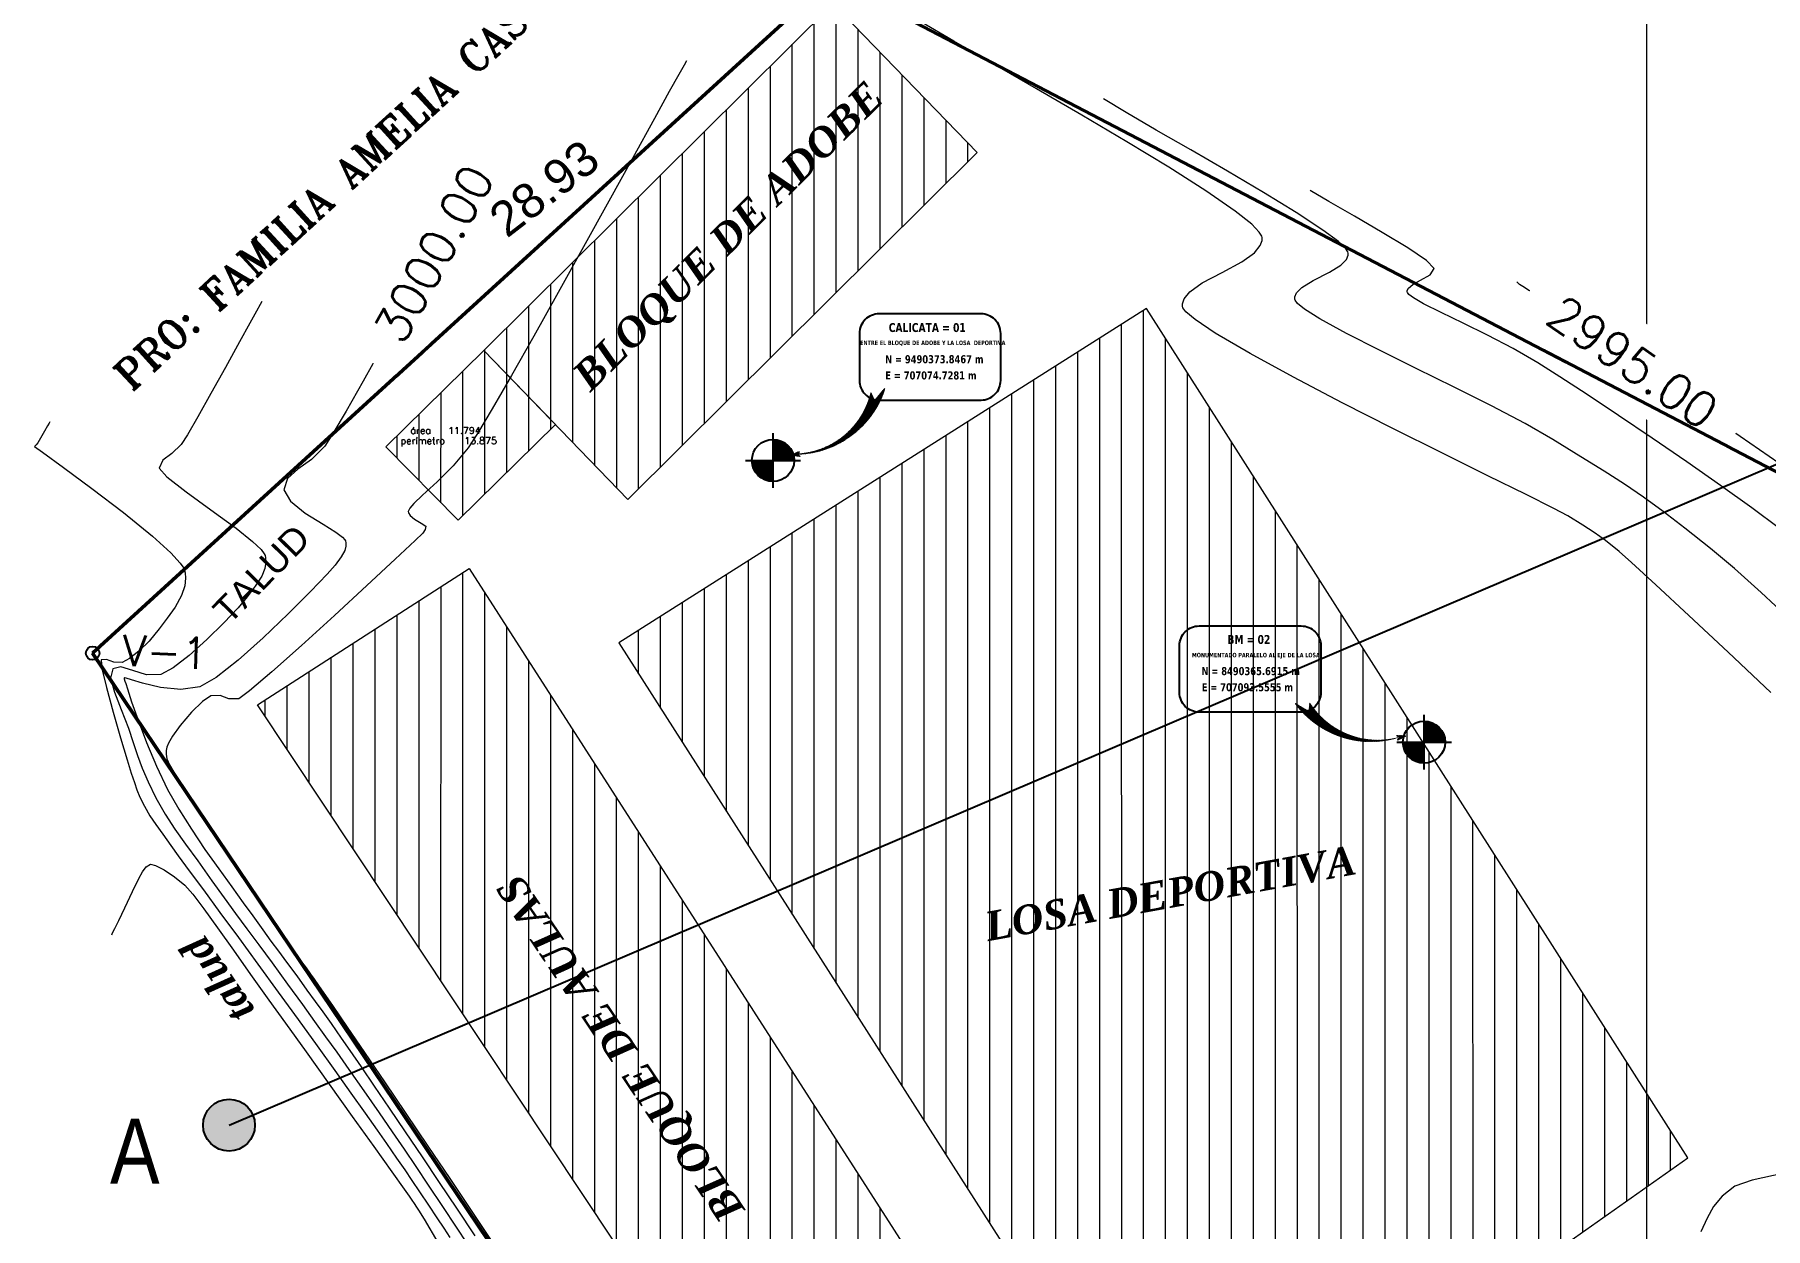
# Model space of a CAD drawing. Header units: metres. Extents: x 699753 to 708012, y 8489657 to 8490746.
# Drawn here: x 707053.4 to 707103.4, y 8490351.7 to 8490386.2 of the extents above; entities that cross this region are included whole.
import ezdxf
from ezdxf.enums import TextEntityAlignment as Align

# ---------------------------------------------------------------- set-up
doc = ezdxf.new("R2010")
doc.units = ezdxf.units.M
for name, color, linetype, lineweight in [('auxiliar', 1, 'Continuous', 9), ('BLOQUES', 7, 'Continuous', 60), ('COTAS', 40, 'Continuous', 5), ('detalles', 84, 'Continuous', 25), ('V-INTEREG', 5, 'Continuous', 5)]:
    doc.layers.add(name, color=color, linetype=linetype, lineweight=lineweight)
for name, color, linetype in [('C-ANNO-MATC-TEXT', 150, 'Continuous'), ('C-PROP-BRNG', 92, 'Continuous'), ('C-PROP-TEXT', 92, 'Continuous'), ('C-ROAD-TEXT', 11, 'Continuous'), ('C-SSWR-PIPE-PATT', 7, 'Continuous'), ('C-STRM-STRC', 170, 'Continuous'), ('C-TOPO', 7, 'Continuous'), ('C-TOPO-MAJR', 9, 'Continuous'), ('CALLES', 7, 'Continuous'), ('V-SITE-VEGE', 80, 'Continuous')]:
    doc.layers.add(name, color=color, linetype=linetype)
doc.styles.add('COTAS', font='arial.ttf')
doc.styles.add('MtXpl_Palatino_Linot', font='')
doc.styles.add('MtXpl_Verdana', font='')
doc.styles.add('ROMANT', font='romant.shx')
doc.styles.get("Standard").update_dxf_attribs({"font": 'simplex.shx'})
doc.styles.get('MtXpl_Palatino_Linot').set_extended_font_data('Palatino Linotype', italic=True, bold=True)
doc.styles.get('MtXpl_Verdana').set_extended_font_data('Verdana', bold=True)
pattern_1 = [(90, (1.51535, 192.3111), (-0.635, 0), [])]

# ---------------------------------------------------------------- blocks, each defined once
blk = doc.blocks.new('bm')
for p, q in [((0, -0.13), (0, 0.13)), ((-0.13, 0), (0.13, 0))]:
    blk.add_line(p, q)
at = {"const_width": 0.1}
for points in [[(0.05, 0, 0.414214), (0, 0.05, 1)], [(-0.05, 0, 0.414214), (0, -0.05, 1)]]:
    blk.add_lwpolyline(points, format="xyb", dxfattribs=at)
blk.add_circle((0, 0), 0.1)

msp = doc.modelspace()

# ---------------------------------------------------------------- hatches: boundary and pattern name
h = msp.add_hatch(color=256)
h.dxf.hatch_style = 1
h.set_gradient(color1=(0, 0, 255), color2=(255, 255, 0), tint=1, name='INVSPHERICAL')
h.paths.add_polyline_path([(707058.246, 8490354.638, 1), (707059.746, 8490354.638, 1)])
at = {"layer": 'BLOQUES', "lineweight": 0}
h = msp.add_hatch(dxfattribs=at)
h.set_pattern_fill('ANSI31', color=256, scale=0.2, angle=45)
h.set_pattern_definition(pattern_1)
h.paths.add_polyline_path([(707081.533, 8490346.46), (707077.508, 8490343.682), (707075.479, 8490346.733), (707073.881, 8490345.63), (707059.822, 8490366.782), (707065.939, 8490370.725)])
h.paths.add_polyline_path([(707080.767, 8490359.668), (707092.013, 8490361.716), (707091.775, 8490363.021), (707080.53, 8490360.973)], flags=24)
h.paths.add_polyline_path([(707074.56, 8490352.275), (707067.683, 8490362.518), (707066.269, 8490361.569), (707073.145, 8490351.326)], flags=24)
at = {"layer": 'V-INTEREG', "lineweight": 0}
h = msp.add_hatch(dxfattribs=at)
h.set_pattern_fill('ANSI31', color=8, scale=0.027191, angle=-193.689, style=0)
h.set_pattern_definition([(211.311025, (707076.1528444, 8490370.2434362), (0.0017663499, -0.0029038762), [])])
edge = h.paths.add_edge_path()
edge.add_line((707077.964, 8490375.936), (707077.671, 8490375.582))
edge.add_line((707077.671, 8490375.582), (707077.564, 8490375.811))
edge.add_arc((707075.313, 8490376.343), 2.313, 273.127, 346.6995, ccw=False)
edge.add_arc((707075.342, 8490376.788), 2.757, 272.0047, 341.9811)
h.paths.add_polyline_path([(707075.495, 8490374.108), (707075.439, 8490374.033), (707075.518, 8490373.97), (707075.243, 8490374.006)])
h = msp.add_hatch(dxfattribs=at)
h.set_pattern_fill('ANSI31', color=8, scale=0.027191, angle=-212.6832, style=0)
h.set_pattern_definition([(192.31681, (707093.7149384, 8490362.03493), (0.0007250424, -0.003320663), [])])
edge = h.paths.add_edge_path()
edge.add_line((707089.831, 8490366.828), (707090.224, 8490366.589))
edge.add_line((707090.224, 8490366.589), (707090.25, 8490366.84))
edge.add_arc((707092.205, 8490368.076), 2.313, 212.2947, 285.8672)
edge.add_arc((707092.032, 8490368.487), 2.757, 217.0131, 286.9895, ccw=False)
h.paths.add_polyline_path([(707092.76, 8490365.903), (707092.838, 8490365.851), (707092.784, 8490365.765), (707093.032, 8490365.888)])

# ---------------------------------------------------------------- linework, layer by layer
msp.add_circle((707058.996, 8490354.638), 0.75)
at = {"layer": 'BLOQUES', "lineweight": 0, "flags": 128}
for points in [[(707080.627, 8490382.743), (707070.525, 8490372.72), (707066.365, 8490377.025), (707076.467, 8490387.048)], [(707070.269, 8490368.573), (707086.437, 8490343.289), (707101.18, 8490353.688), (707085.526, 8490378.235)], [(707068.436, 8490374.882), (707065.624, 8490372.117), (707063.534, 8490374.242), (707066.365, 8490377.025)]]:
    msp.add_lwpolyline(points, close=True, dxfattribs=at)
msp.add_lwpolyline([(707081.533, 8490346.46), (707077.508, 8490343.682), (707075.479, 8490346.733), (707073.881, 8490345.63), (707059.822, 8490366.782), (707065.939, 8490370.725), (707081.533, 8490346.46)], dxfattribs=at)
at = {"layer": 'C-ANNO-MATC-TEXT', "lineweight": 9}
msp.add_line((707100, 8490270), (707100, 8490400), dxfattribs=at)
at = {"layer": 'C-ROAD-TEXT', "color": 4, "linetype": 'Continuous', "lineweight": -3}
for points, elevation in [([(707077.227, 8490377.516), (707077.227, 8490376.159, 0.414214), (707077.794, 8490375.592), (707080.745, 8490375.592, 0.414214), (707081.312, 8490376.159), (707081.312, 8490377.516, 0.414214), (707080.745, 8490378.083), (707077.794, 8490378.083, 0.414214)], -3505.372), ([(707090.569, 8490368.498), (707090.569, 8490367.14, -0.414214), (707090.002, 8490366.573), (707087.051, 8490366.573, -0.414214), (707086.484, 8490367.14), (707086.484, 8490368.498, -0.414214), (707087.051, 8490369.064), (707090.002, 8490369.064, -0.414214)], -507.09)]:
    msp.add_lwpolyline(points, format="xyb", close=True, dxfattribs=dict(at, elevation=elevation))
at = {"layer": 'C-SSWR-PIPE-PATT'}
msp.add_circle((707055.051, 8490368.278), 0.196, dxfattribs=at)
msp.add_circle((707055.051, 8490368.278), 0.196, dxfattribs=at)
at = {"layer": 'C-TOPO', "color": 132, "linetype": 'Continuous', "lineweight": 0, "true_color": 0x00b8b8, "flags": 128}
for points, elevation in [([(707103.589, 8490367.139), (707102.35, 8490368.303), (707101.213, 8490369.366), (707100.257, 8490370.255), (707099.559, 8490370.898), (707099.196, 8490371.219), (707098.799, 8490371.531), (707098.479, 8490371.762), (707098.147, 8490371.977), (707097.717, 8490372.243), (707097.306, 8490372.461), (707096.504, 8490372.862), (707095.401, 8490373.406), (707094.087, 8490374.056), (707092.653, 8490374.772), (707091.188, 8490375.517), (707089.784, 8490376.25), (707088.53, 8490376.934), (707087.515, 8490377.53), (707086.938, 8490377.917), (707086.671, 8490378.142), (707086.584, 8490378.257), (707086.569, 8490378.302), (707086.569, 8490378.378), (707086.616, 8490378.522), (707086.783, 8490378.725), (707087.143, 8490378.978), (707087.713, 8490379.28), (707088.284, 8490379.585), (707088.648, 8490379.845), (707088.82, 8490380.056), (707088.87, 8490380.207), (707088.872, 8490380.286), (707088.861, 8490380.333), (707088.79, 8490380.449), (707088.571, 8490380.674), (707088.092, 8490381.056), (707087.241, 8490381.643), (707086.175, 8490382.321), (707084.958, 8490383.06), (707083.661, 8490383.826), (707082.349, 8490384.586), (707081.09, 8490385.31), (707079.952, 8490385.965), (707079.002, 8490386.519)], 2998), ([(707072.222, 8490385.395), (707072.154, 8490385.275), (707072.001, 8490385.002), (707071.729, 8490384.512), (707071.297, 8490383.732), (707070.67, 8490382.597), (707069.975, 8490381.339), (707069.244, 8490380.02), (707068.511, 8490378.7), (707067.806, 8490377.44), (707067.162, 8490376.3), (707066.61, 8490375.341), (707066.184, 8490374.623), (707065.915, 8490374.207), (707065.479, 8490373.691), (707065.015, 8490373.23), (707064.594, 8490372.844), (707064.339, 8490372.601), (707064.22, 8490372.464), (707064.183, 8490372.395), (707064.179, 8490372.369), (707064.188, 8490372.329), (707064.236, 8490372.252), (707064.361, 8490372.147), (707064.555, 8490372.033), (707064.69, 8490371.946), (707064.665, 8490371.847), (707064.604, 8490371.747), (707064.378, 8490371.53), (707063.8, 8490370.99), (707062.984, 8490370.234), (707062.043, 8490369.368), (707061.089, 8490368.5), (707060.234, 8490367.737), (707059.592, 8490367.185), (707059.275, 8490366.953), (707058.994, 8490366.96), (707058.742, 8490367.054), (707058.473, 8490367.049), (707058.232, 8490366.882), (707057.911, 8490366.568), (707057.581, 8490366.185), (707057.36, 8490365.88), (707057.243, 8490365.677), (707057.197, 8490365.564), (707057.186, 8490365.515), (707057.179, 8490365.46), (707057.176, 8490365.358), (707057.2, 8490365.221), (707057.27, 8490365.053), (707057.402, 8490364.839), (707057.556, 8490364.58), (707057.751, 8490364.266), (707058.139, 8490363.678), (707058.653, 8490362.911), (707059.231, 8490362.059), (707059.805, 8490361.215), (707060.313, 8490360.473), (707060.688, 8490359.926), (707060.866, 8490359.668), (707060.992, 8490359.492), (707061.095, 8490359.354), (707061.223, 8490359.18), (707061.352, 8490359.002), (707061.456, 8490358.858), (707061.585, 8490358.675), (707061.72, 8490358.478), (707062.004, 8490358.064), (707062.41, 8490357.47), (707062.914, 8490356.733), (707063.488, 8490355.89), (707064.107, 8490354.978), (707064.746, 8490354.033), (707065.379, 8490353.094), (707065.979, 8490352.197), (707066.632, 8490351.215)], 2999), ([(707104.134, 8490369.263), (707103.304, 8490370.03), (707102.529, 8490370.721), (707101.839, 8490371.302), (707101.095, 8490371.894), (707100.466, 8490372.376), (707099.903, 8490372.784), (707099.353, 8490373.158), (707098.767, 8490373.536), (707098.094, 8490373.955), (707097.283, 8490374.454), (707096.478, 8490374.916), (707095.503, 8490375.427), (707094.43, 8490375.965), (707093.327, 8490376.508), (707092.265, 8490377.034), (707091.313, 8490377.519), (707090.541, 8490377.942), (707090.1, 8490378.221), (707089.897, 8490378.387), (707089.829, 8490378.475), (707089.818, 8490378.512), (707089.819, 8490378.572), (707089.866, 8490378.687), (707090.024, 8490378.847), (707090.349, 8490379.046), (707090.819, 8490379.288), (707091.146, 8490379.492), (707091.308, 8490379.657), (707091.357, 8490379.777), (707091.36, 8490379.84), (707091.35, 8490379.879), (707091.283, 8490379.978), (707091.077, 8490380.172), (707090.632, 8490380.504), (707089.858, 8490381.013), (707088.911, 8490381.593), (707087.869, 8490382.207), (707086.809, 8490382.82), (707085.808, 8490383.396), (707084.941, 8490383.899), (707084.286, 8490384.295)], 2997), ([(707103.837, 8490371.885), (707103.038, 8490372.475), (707102.128, 8490373.125), (707101.153, 8490373.807), (707100.156, 8490374.491), (707099.183, 8490375.149), (707098.277, 8490375.75), (707097.484, 8490376.265), (707096.849, 8490376.666), (707096.129, 8490377.081), (707095.393, 8490377.466), (707094.687, 8490377.813), (707094.055, 8490378.119), (707093.544, 8490378.376), (707093.253, 8490378.543), (707093.119, 8490378.644), (707093.074, 8490378.698), (707093.067, 8490378.722), (707093.069, 8490378.76), (707093.106, 8490378.831), (707093.227, 8490378.93), (707093.455, 8490379.053), (707093.731, 8490379.211), (707093.848, 8490379.395), (707093.631, 8490379.621), (707093.087, 8490379.989), (707092.347, 8490380.437), (707091.542, 8490380.904), (707090.804, 8490381.329), (707090.264, 8490381.652)], 2996), ([(707059.947, 8490378.438), (707059.9, 8490378.355), (707059.792, 8490378.162), (707059.6, 8490377.816), (707059.301, 8490377.275), (707058.889, 8490376.53), (707058.473, 8490375.782), (707058.095, 8490375.108), (707057.795, 8490374.59), (707057.616, 8490374.305), (707057.338, 8490374.044), (707057.079, 8490373.854), (707056.975, 8490373.625), (707057.201, 8490373.371), (707057.753, 8490372.944), (707058.472, 8490372.423), (707059.199, 8490371.889), (707059.678, 8490371.505), (707059.925, 8490371.269), (707060.016, 8490371.145), (707060.036, 8490371.096), (707060.05, 8490371.03), (707060.059, 8490370.904), (707060.035, 8490370.726), (707059.942, 8490370.502), (707059.755, 8490370.218), (707059.52, 8490369.901), (707059.258, 8490369.587), (707058.847, 8490369.154), (707058.353, 8490368.672), (707057.84, 8490368.214), (707057.377, 8490367.852), (707057.027, 8490367.658), (707056.613, 8490367.649), (707056.213, 8490367.777), (707055.871, 8490367.887), (707055.633, 8490367.826), (707055.572, 8490367.551), (707055.682, 8490367.148), (707055.881, 8490366.654), (707056.088, 8490366.107), (707056.223, 8490365.691), (707056.347, 8490365.319), (707056.483, 8490364.954), (707056.654, 8490364.559), (707056.883, 8490364.099), (707057.151, 8490363.626), (707057.432, 8490363.192), (707057.74, 8490362.755), (707058.091, 8490362.271), (707058.5, 8490361.699), (707058.851, 8490361.206), (707059.18, 8490360.754), (707059.508, 8490360.312), (707059.854, 8490359.847), (707060.24, 8490359.325), (707060.685, 8490358.716), (707061.116, 8490358.121), (707061.472, 8490357.631), (707061.79, 8490357.192), (707062.109, 8490356.747), (707062.465, 8490356.244), (707062.897, 8490355.628), (707063.338, 8490354.992), (707063.715, 8490354.443), (707064.059, 8490353.938), (707064.396, 8490353.437), (707064.755, 8490352.899), (707065.166, 8490352.282), (707065.563, 8490351.688), (707065.887, 8490351.204)], 3001), ([(707053.809, 8490374.96), (707053.792, 8490374.929), (707053.746, 8490374.847), (707053.66, 8490374.694), (707053.546, 8490374.49), (707053.467, 8490374.353), (707053.414, 8490374.302), (707053.373, 8490374.254), (707053.606, 8490374.083), (707054.207, 8490373.647), (707055.032, 8490373.037), (707055.939, 8490372.343), (707056.783, 8490371.657), (707057.317, 8490371.174), (707057.586, 8490370.882), (707057.687, 8490370.731), (707057.709, 8490370.671), (707057.725, 8490370.595), (707057.737, 8490370.446), (707057.715, 8490370.227), (707057.623, 8490369.947), (707057.437, 8490369.611), (707057.209, 8490369.288), (707056.978, 8490368.978), (707056.688, 8490368.622), (707056.39, 8490368.331), (707056.118, 8490368.122), (707055.903, 8490368.011), (707055.665, 8490368.022), (707055.449, 8490368.099), (707055.301, 8490368.083), (707055.321, 8490367.831), (707055.451, 8490367.281), (707055.644, 8490366.568), (707055.858, 8490365.829), (707056.048, 8490365.198), (707056.168, 8490364.814), (707056.258, 8490364.538), (707056.332, 8490364.324), (707056.419, 8490364.116), (707056.547, 8490363.858), (707056.707, 8490363.58), (707056.879, 8490363.324), (707057.078, 8490363.049), (707057.317, 8490362.715), (707057.527, 8490362.422), (707057.846, 8490361.988), (707058.254, 8490361.434), (707058.733, 8490360.783), (707059.265, 8490360.06), (707059.832, 8490359.286), (707060.416, 8490358.484), (707060.991, 8490357.688), (707061.54, 8490356.928), (707062.052, 8490356.215), (707062.519, 8490355.563), (707062.931, 8490354.985), (707063.279, 8490354.494), (707063.553, 8490354.104), (707063.842, 8490353.687), (707064.077, 8490353.345), (707064.287, 8490353.033), (707064.504, 8490352.708), (707064.76, 8490352.325), (707065.008, 8490351.954), (707065.205, 8490351.659), (707065.384, 8490351.388)], 3002), ([(707055.603, 8490360.139), (707055.629, 8490360.192), (707055.691, 8490360.319), (707055.805, 8490360.556), (707055.98, 8490360.921), (707056.204, 8490361.385), (707056.391, 8490361.763), (707056.495, 8490361.955), (707056.598, 8490362.104), (707056.722, 8490362.181), (707056.87, 8490362.139), (707057.118, 8490362.011), (707057.416, 8490361.816), (707057.713, 8490361.575), (707057.948, 8490361.312), (707058.271, 8490360.89), (707058.667, 8490360.34), (707059.122, 8490359.695), (707059.62, 8490358.988), (707060.147, 8490358.252), (707060.627, 8490357.586), (707061.227, 8490356.751), (707061.89, 8490355.826), (707062.561, 8490354.888), (707063.184, 8490354.016), (707063.703, 8490353.289), (707064.063, 8490352.784), (707064.209, 8490352.581), (707064.285, 8490352.469), (707064.353, 8490352.368), (707064.417, 8490352.271), (707064.479, 8490352.175), (707064.635, 8490351.916), (707065.039, 8490351.245)], 3003), ([(707103.968, 8490353.25), (707103.044, 8490353.047), (707102.543, 8490352.871), (707102.177, 8490352.585), (707101.929, 8490352.282), (707101.742, 8490351.945), (707101.562, 8490351.556)], 2999)]:
    msp.add_lwpolyline(points, dxfattribs=dict(at, elevation=elevation))
at = {"layer": 'C-TOPO', "color": 20, "linetype": 'Continuous', "lineweight": 0, "flags": 128}
for points, elevation in [([(707066.084, 8490381.916), (707066.017, 8490381.798), (707065.868, 8490381.53), (707065.607, 8490381.062), (707065.205, 8490380.335), (707064.639, 8490379.311), (707064.038, 8490378.224), (707063.437, 8490377.143), (707062.873, 8490376.137), (707062.383, 8490375.274), (707062.001, 8490374.624), (707061.766, 8490374.256), (707061.384, 8490373.874), (707060.99, 8490373.593), (707060.686, 8490373.329), (707060.577, 8490372.997), (707060.769, 8490372.667), (707061.202, 8490372.327), (707061.717, 8490372.003), (707062.082, 8490371.776), (707062.276, 8490371.633), (707062.348, 8490371.555), (707062.363, 8490371.521), (707062.373, 8490371.47), (707062.375, 8490371.374), (707062.34, 8490371.24), (707062.24, 8490371.065), (707062.062, 8490370.824), (707061.829, 8490370.559), (707061.351, 8490370.056), (707060.709, 8490369.411), (707059.986, 8490368.719), (707059.264, 8490368.074), (707058.625, 8490367.571), (707058.151, 8490367.306), (707057.599, 8490367.231), (707057.018, 8490367.287), (707056.495, 8490367.406), (707056.176, 8490367.502), (707056.022, 8490367.552), (707055.972, 8490367.568), (707055.964, 8490367.568), (707055.961, 8490367.56), (707055.964, 8490367.531), (707055.983, 8490367.47), (707056.008, 8490367.399), (707056.056, 8490367.248), (707056.178, 8490366.874), (707056.365, 8490366.337), (707056.607, 8490365.695), (707056.896, 8490365.01), (707057.22, 8490364.339), (707057.54, 8490363.773), (707057.908, 8490363.189), (707058.3, 8490362.607), (707058.696, 8490362.046), (707059.073, 8490361.525), (707059.409, 8490361.065), (707059.683, 8490360.683), (707059.972, 8490360.277), (707060.206, 8490359.958), (707060.423, 8490359.668), (707060.659, 8490359.35), (707060.954, 8490358.948), (707061.249, 8490358.541), (707061.487, 8490358.213), (707061.707, 8490357.908), (707061.945, 8490357.573), (707062.241, 8490357.151), (707062.491, 8490356.79), (707062.814, 8490356.32), (707063.196, 8490355.761), (707063.626, 8490355.13), (707064.091, 8490354.445), (707064.578, 8490353.723), (707065.076, 8490352.982), (707065.573, 8490352.24), (707066.106, 8490351.438)], 3000), ([(707103.819, 8490373.765), (707102.42, 8490374.732), (707100.978, 8490375.728), (707099.588, 8490376.688), (707098.343, 8490377.547), (707097.337, 8490378.242), (707096.663, 8490378.706), (707096.415, 8490378.877), (707096.364, 8490378.904), (707096.316, 8490378.931), (707096.276, 8490378.971), (707096.242, 8490379.008)], 2995)]:
    msp.add_lwpolyline(points, dxfattribs=dict(at, elevation=elevation))
at = {"layer": 'V-SITE-VEGE', "flags": 128}
msp.add_lwpolyline([(707086.672, 8490321.378), (707055.051, 8490368.278), (707076.42, 8490387.774), (707141.96, 8490353.589), (707086.672, 8490321.378)], dxfattribs=at)

# ---------------------------------------------------------------- block references
at = {"layer": 'detalles', "linetype": 'Continuous', "xscale": 6.096, "yscale": 6.096, "zscale": 6.096}
for p in [(707074.728, 8490373.847), (707093.556, 8490365.705, 2998.282)]:
    msp.add_blockref('bm', p, dxfattribs=at)

# ---------------------------------------------------------------- texts
for s, p in [('área   11.794', (707064.242, 8490374.613)), ('         perímetro   13.875', (707062.614, 8490374.319))]:
    msp.add_text(s, height=0.2).set_placement(p)
at = {"layer": 'auxiliar', "insert": (707057.153, 8490368.312), "char_height": 0.9, "attachment_point": 5, "rotation": 357.7153}
msp.add_mtext('\\A1;V-1', dxfattribs=at)
at = {"layer": 'C-PROP-BRNG', "color": 42, "style": 'MtXpl_Palatino_Linot'}
for s, rotation, p in [('BLOQUE DE ADOBE', 44.7634, (707069.447, 8490375.802)), ('LOSA DEPORTIVA', 10.3224, (707080.941, 8490359.951)), ('BLOQUE DE AULAS', 123.875, (707073.935, 8490352.198))]:
    msp.add_text(s, height=0.84375, rotation=rotation, dxfattribs=at).set_placement(p)
at = {"layer": 'C-PROP-BRNG', "color": 0, "style": 'MtXpl_Palatino_Linot'}
msp.add_text('talud', height=0.8437, rotation=124.2394, dxfattribs=at).set_placement((707059.767, 8490357.968))
at = {"layer": 'C-ROAD-TEXT', "color": 6, "style": 'MtXpl_Verdana', "width": 0.75}
for s, height, p in [('CALICATA = 01', 0.25781, (707078.073, 8490377.559, -3568.753)), ('ENTRE EL BLOQUE DE ADOBE Y LA LOSA  DEPORTIVA', 0.13091, (707077.248, 8490377.181, -3438.278)), ('N = 9490373.8467 m', 0.23438, (707077.971, 8490376.655, -3505.372)), ('E = 707074.7281 m', 0.23438, (707077.975, 8490376.187, -3505.372))]:
    msp.add_text(s, height=height, dxfattribs=at).set_placement(p)
at = {"layer": 'C-ROAD-TEXT', "color": 3, "style": 'MtXpl_Verdana', "width": 0.75}
for s, height, p in [('BM = 02', 0.2578, (707087.868, 8490368.544, -570.471)), ('MONUMENTADO PARALELO AL EJE DE LA LOSA', 0.13091, (707086.842, 8490368.156, -439.996)), ('N = 8490365.6915 m', 0.23438, (707087.119, 8490367.642, -507.09)), ('E = 707093.5555 m', 0.23438, (707087.127, 8490367.175, -507.09))]:
    msp.add_text(s, height=height, dxfattribs=at).set_placement(p)
at = {"layer": 'CALLES', "style": 'ROMANT'}
msp.add_text('PRO: FAMILIA AMELIA CASTRO', height=0.85, rotation=42.5943, dxfattribs=at).set_placement((707062.517, 8490382.233), align=Align.MIDDLE)
at = {"layer": 'COTAS', "color": 1, "insert": (707059.936, 8490370.564, 3001), "char_height": 0.75, "attachment_point": 5, "rotation": 45.7638, "style": 'COTAS'}
msp.add_mtext('\\A1;TALUD ', dxfattribs=at)

# ---------------------------------------------------------------- next in the draw order: texts
at = {"layer": 'C-PROP-TEXT', "color": 253, "linetype": 'Continuous', "lineweight": -3, "insert": (707055.555, 8490353.886), "char_height": 1.875, "attachment_point": 4, "bg_fill": 3, "box_fill_scale": 1.254, "bg_fill_color": 256, "bg_fill_true_color": 13158600, "bg_fill_transparency": 0}
msp.add_mtext('{\\fArial Narrow|b0|i0|c0|p34;\\C30;A}', dxfattribs=at)
at = {"layer": 'C-TOPO-MAJR', "color": 5, "linetype": 'Continuous', "lineweight": 9, "char_height": 1, "width": 5.96381, "attachment_point": 5, "bg_fill": 3, "box_fill_scale": 1.635, "bg_fill_color": 256, "bg_fill_true_color": 13158600, "bg_fill_transparency": 0}
for s, insert, rotation in [('3000.00', (707064.922, 8490379.823, 3000), 61.0736), ('2995.00', (707099.588, 8490376.688, 2995), 325.3749)]:
    msp.add_mtext(s, dxfattribs=dict(at, insert=insert, rotation=rotation))

# ---------------------------------------------------------------- next in the draw order: hatches: boundary and pattern name
at = {"layer": 'BLOQUES', "lineweight": 0}
h = msp.add_hatch(dxfattribs=at)
h.set_pattern_fill('ANSI31', color=256, scale=0.2, angle=45)
h.set_pattern_definition(pattern_1)
h.paths.add_polyline_path([(707080.627, 8490382.743), (707070.525, 8490372.72), (707066.365, 8490377.025), (707076.467, 8490387.048)])
h.paths.add_polyline_path([(707069.64, 8490375.203), (707078.593, 8490384.082), (707077.393, 8490385.292), (707068.441, 8490376.413)], flags=24)
h = msp.add_hatch(dxfattribs=at)
h.set_pattern_fill('ANSI31', color=256, scale=0.2, angle=45)
h.set_pattern_definition(pattern_1)
h.paths.add_polyline_path([(707070.269, 8490368.573), (707086.437, 8490343.289), (707101.18, 8490353.688), (707085.526, 8490378.235)])
h.paths.add_polyline_path([(707080.767, 8490359.668), (707092.013, 8490361.716), (707091.775, 8490363.021), (707080.53, 8490360.973)], flags=24)
h.paths.add_polyline_path([(707074.56, 8490352.275), (707067.683, 8490362.518), (707066.269, 8490361.569), (707073.145, 8490351.326)], flags=24)
h.paths.add_polyline_path([(707069.64, 8490375.203), (707078.593, 8490384.082), (707077.393, 8490385.292), (707068.441, 8490376.413)], flags=24)
h = msp.add_hatch(dxfattribs=at)
h.set_pattern_fill('ANSI31', color=256, scale=0.2, angle=45)
h.set_pattern_definition(pattern_1)
h.paths.add_polyline_path([(707068.436, 8490374.882), (707065.624, 8490372.117), (707063.534, 8490374.242), (707066.365, 8490377.025)])

# ---------------------------------------------------------------- next in the draw order: linework, layer by layer
at = {"flags": 128}
msp.add_lwpolyline([(707058.996, 8490354.638), (707105.717, 8490374.578)], dxfattribs=at)
at = {"layer": 'C-STRM-STRC', "lineweight": 50, "flags": 128}
msp.add_lwpolyline([(707055.051, 8490368.278), (707076.42, 8490387.774), (707144.794, 8490352.11), (707088.486, 8490318.687), (707055.051, 8490368.278)], dxfattribs=at)

# ---------------------------------------------------------------- next in the draw order: texts
at = {"insert": (707068.113, 8490381.711), "char_height": 1, "attachment_point": 5, "rotation": 37.7011, "style": 'COTAS'}
msp.add_mtext('28.93', dxfattribs=at)

doc.saveas('drawing.dxf')
